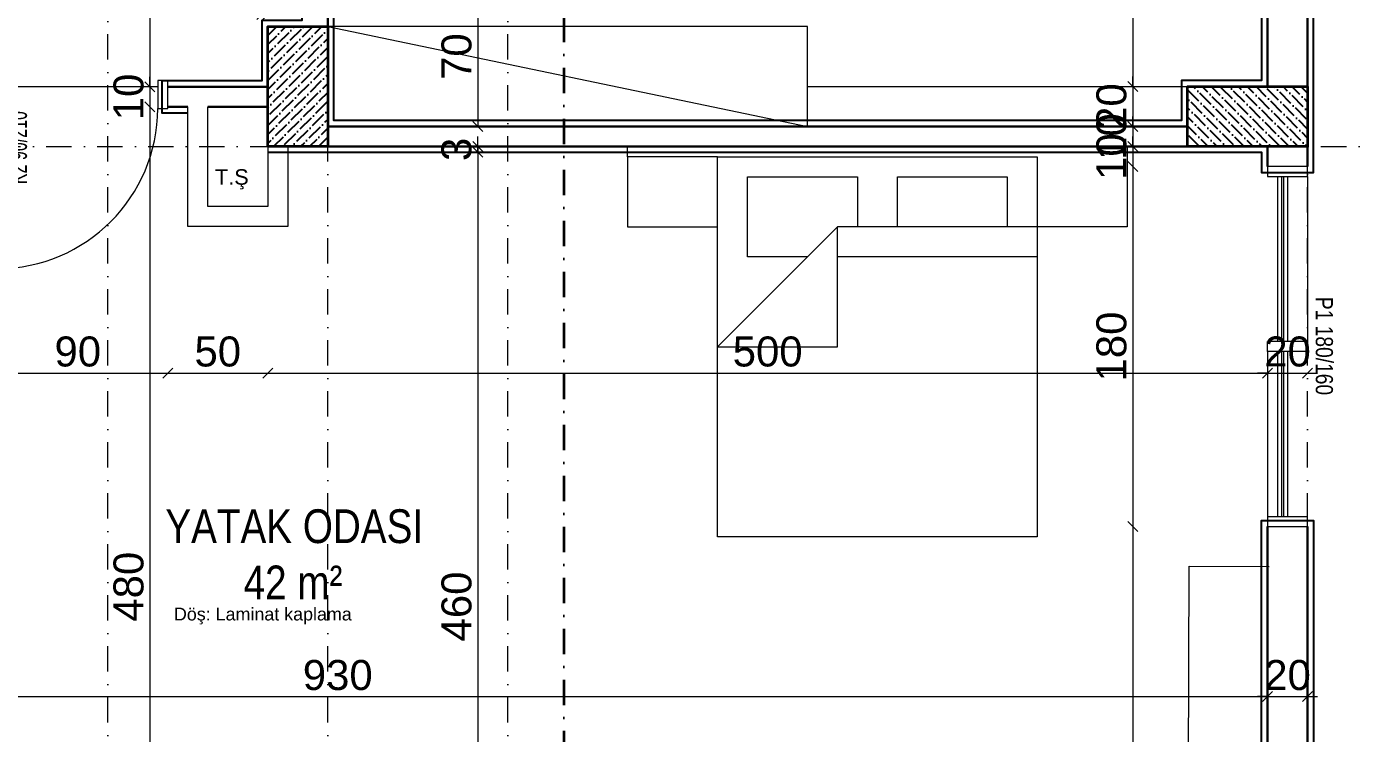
# Model space of a CAD drawing. Header units: millimetres. Extents: x 708 to 46452, y -4963 to 3960.
# Drawn here: x 13513 to 14177, y 2405 to 2758 of the extents above; entities that cross this region are included whole.
import ezdxf

# ---------------------------------------------------------------- set-up
doc = ezdxf.new("R2010")
doc.units = ezdxf.units.MM
for name, pattern in [('DASHDOT', [25.4, 12.7, -6.35, 0, -6.35]), ('DUZ', [0]), ('HIDDEN', [0.375, 0.25, -0.125])]:
    doc.linetypes.add(name, pattern=pattern)
for name, color, linetype, lineweight in [('00_DUVAR', 22, 'Continuous', 30), ('00_IC_OLCU', 139, 'Continuous', 20), ('00_KAPI', 53, 'Continuous', 13), ('00_KOLON', 2, 'Continuous', 35), ('00_PENCERE', 103, 'Continuous', 13), ('00_TEFRİŞ', 251, 'Continuous', 9), ('01- TEFRİŞ', 252, 'Continuous', 9), ('aks ve noktalılar', 129, 'DASHDOT', 13), ('kesit çizgisi', 4, 'DASHDOT', 35), ('TP-TEFRİŞ', 9, 'Continuous', 20), ('yYAZI', 221, 'Continuous', 30), ('ölçü yatay', 150, 'DUZ', 18)]:
    doc.layers.add(name, color=color, linetype=linetype, lineweight=lineweight)
for name, color, linetype in [('00_YAZI', 214, 'Continuous'), ('DUVARTARAMA', 7, 'Continuous'), ('PENCERE', 3, 'Continuous'), ('SIVA', 135, 'Continuous')]:
    doc.layers.add(name, color=color, linetype=linetype)
doc.styles.add('ARIAL2', font='arial.ttf', dxfattribs={"width": 0.8})
doc.styles.add('ARİAL NARROW', font='ARIALN.TTF', dxfattribs={"width": 0.8})
doc.styles.get("Standard").update_dxf_attribs({"font": 'arial.ttf'})
doc.dimstyles.new('ALP_OLCU', dxfattribs={"dimscale": 0, "dimtxt": 15, "dimasz": 5, "dimexe": 0.18, "dimexo": 0.06, "dimgap": 3, "dimtad": 1, "dimdec": 0, "dimrnd": 0.1, "dimzin": 9, "dimdsep": 46, "dimtxsty": 'Standard', "dimblk": 'OBLIQUE', "dimcen": 0, "dimse1": 1, "dimse2": 1, "dimclrd": 256, "dimclre": 256, "dimclrt": 53, "dimadec": 0, "dimazin": 0, "dimtfac": 1, "dimtdec": 0, "dimtix": 1, "dimtmove": 1, "dimatfit": 3, "dimldrblk": 'ARCHTICK', "dimfxl": 0.18, "dimtolj": 1, "dimlwd": -1, "dimarcsym": 0})

# ---------------------------------------------------------------- blocks, each defined once
blk = doc.blocks.new('Yatak Çift Kişilik DWG-flat-8')
at = {"layer": '00_TEFRİŞ'}
for p, q in [((-80, 5.08), (-80, 195.08)), ((-80, 195.08), (80, 195.08)), ((-80, 5.08), (-80, 195.08)), ((80, 195.08), (80, 5.08)), ((80, 195.08), (80, 5.08)), ((20, 40.08), (80, 100.08)), ((20, 100.08), (20, 40.08)), ((80, 100.08), (20, 100.08)), ((-80, 55.08), (20, 55.08)), ((35, 55.08), (65, 55.08)), ((65, 55.08), (65, 15.08)), ((-125, 40.08), (-80, 40.08)), ((-125, 5.08), (-125, 40.08)), ((-80, 40.08), (20, 40.08)), ((-65, 15.08), (-65, 40.08)), ((-10, 40.08), (-10, 15.08)), ((10, 15.08), (10, 40.08)), ((125, 40.08), (80, 40.08)), ((125, 5.08), (125, 40.08)), ((-10, 15.08), (-65, 15.08)), ((65, 15.08), (10, 15.08)), ((-125, 0), (-125, 5.08)), ((125, 0), (-125, 0)), ((80, 5.08), (-80, 5.08)), ((80, 5.08), (125, 5.08)), ((125, 5.08), (125, 0))]:
    blk.add_line(p, q, dxfattribs=at)
blk = doc.blocks.new('dfhaergtyjökl')
at = {"layer": '00_KAPI'}
for p, q in [((-11892.84, 6349.56, 0), (-11878.84, 6349.56, 0)), ((-11892.84, 6344.56, 0), (-11892.84, 6349.56, 0)), ((-11878.84, 6349.56, 0), (-11878.84, 6344.56, 0)), ((-11892.84, 6344.56, 0), (-11972.84, 6344.56, 0)), ((-11892.84, 6341.56, 0), (-11972.78, 6341.56, 0)), ((-11878.84, 6344.56, 0), (-11892.84, 6344.56, 0)), ((-11892.84, 6344.56, 0), (-11892.84, 6341.56, 0)), ((-11881.84, 6344.56, 0), (-11881.84, 6264.56, 0)), ((-11964.58, 6339.16, 0), (-11950.23, 6339.16, 0)), ((-11964.58, 6337.38, 0), (-11964.58, 6339.16, 0)), ((-11950.23, 6337.38, 0), (-11964.58, 6337.38, 0)), ((-11950.23, 6339.16, 0), (-11950.23, 6337.38, 0)), ((-11878.84, 6264.56, 0), (-11892.84, 6264.56, 0)), ((-11892.84, 6264.56, 0), (-11892.84, 6259.56, 0)), ((-11878.84, 6259.56, 0), (-11878.84, 6264.56, 0)), ((-11892.84, 6259.56, 0), (-11878.84, 6259.56, 0))]:
    blk.add_line(p, q, dxfattribs=at)
blk.add_circle((-11895.53, 6347.14), 2.48, dxfattribs=at)
blk.add_arc((-11892.54, 6344.93, 0), 80.37, 180.26157, 269.79129, dxfattribs=at)
at = {"layer": '00_KAPI', "width": 0.6}
blk.add_text('K2 90/210', height=9.562, dxfattribs=at).set_placement((-11930.64, 6330))
blk = doc.blocks.new('KOLON')
at = {"layer": 'DUVARTARAMA'}
h = blk.add_hatch(dxfattribs=at)
h.set_pattern_fill('ANSI36', color=8)
h.paths.add_polyline_path([(549.39, 3102.43), (579.39, 3102.43), (579.39, 3042.43), (549.39, 3042.43)])
at = {"layer": '00_KOLON'}
blk.add_lwpolyline([(549.39, 3102.43), (579.39, 3102.43), (579.39, 3042.43), (549.39, 3042.43), (549.39, 3102.43)], dxfattribs=at)
blk = doc.blocks.new('REGEG')
at = {"layer": 'aks ve noktalılar'}
for points in [[(2990.77, 1507.49), (2990.77, 3255.99)], [(3100.77, 1507.49), (3100.77, 3255.99)], [(3190.77, 1507.49), (3190.77, 3255.99)], [(3590.77, 1507.49), (3590.77, 3255.99)], [(2194.99, 2407.49), (3870.77, 2407.49)]]:
    blk.add_lwpolyline(points, dxfattribs=at)
at = {"layer": '00_KOLON'}
for p, rotation in [((3650.16, 5509.92), 180), ((6633.2, 1858.1), 90)]:
    blk.add_blockref('KOLON', p, dxfattribs=dict(at, rotation=rotation))
blk = doc.blocks.new('YHTYHYT')
at = {"layer": '00_PENCERE', "lineweight": 15}
for p, q in [((6940.02, -2497.96), (6940.02, -2502.96)), ((6960.02, -2497.96), (6940.02, -2497.96)), ((6960.02, -2585.46), (6960.02, -2497.96)), ((6960.02, -2502.96), (6940.02, -2502.96)), ((6950.02, -2585.46), (6950.02, -2502.96)), ((6952.02, -2585.46), (6952.02, -2502.96)), ((6953.02, -2585.46), (6953.02, -2502.96)), ((6955.02, -2585.46), (6955.02, -2502.96)), ((6940.02, -2672.96), (6940.02, -2585.46)), ((6940.02, -2585.46), (6960.02, -2585.46)), ((6940.02, -2590.46), (6960.02, -2590.46)), ((6950.02, -2672.96), (6950.02, -2590.46)), ((6952.02, -2672.96), (6952.02, -2590.46)), ((6953.02, -2672.96), (6953.02, -2590.46)), ((6955.02, -2672.96), (6955.02, -2590.46)), ((6960.02, -2585.46), (6960.02, -2590.46)), ((6960.02, -2672.96), (6940.02, -2672.96)), ((6940.02, -2672.96), (6940.02, -2677.96)), ((6940.02, -2677.96), (6960.02, -2677.96)), ((6960.02, -2677.96), (6960.02, -2672.96))]:
    blk.add_line(p, q, dxfattribs=at)
at = {"layer": '00_PENCERE', "insert": (6936.04, -2612.8), "char_height": 8.594, "width": 97.8459, "attachment_point": 7, "rotation": 90, "style": 'ARIAL2'}
blk.add_mtext('P1 180/160', dxfattribs=at)
blk = doc.blocks.new('rgeerge')
at = {"layer": 'kesit çizgisi', "lineweight": 35}
blk.add_line((-2172732.26, 772571.41), (-2172732.26, 770439.62), dxfattribs=at)
blk = doc.blocks.new('_Oblique')
at = {"color": 0, "linetype": 'ByBlock', "lineweight": -2}
blk.add_line((-0.5, -0.5), (0.5, 0.5), dxfattribs=at)
blk = doc.blocks.new('*D391')
at = {"layer": '00_IC_OLCU', "transparency": 16777216}
blk.add_line((14321.72, 2048.33), (14321.72, 2508.33), dxfattribs=at)
at = {"layer": 'Defpoints', "color": 0, "transparency": 16777216}
for p in [(14143.36, 2508.33), (14321.72, 2508.33), (13773.36, 2048.33)]:
    blk.add_point(p, dxfattribs=at)
at = {"layer": '00_IC_OLCU', "transparency": 16777216, "xscale": 5, "yscale": 5, "zscale": 5}
for p, rotation in [((14321.72, 2508.33), 90), ((14321.72, 2048.33), 270)]:
    blk.add_blockref('_Oblique', p, dxfattribs=dict(at, rotation=rotation))
at = {"layer": '00_IC_OLCU', "color": 53, "transparency": 16777216, "insert": (14311.06, 2278.33), "char_height": 15, "attachment_point": 5, "rotation": 90}
blk.add_mtext('\\A1;460', dxfattribs=at)
blk = doc.blocks.new('_ArchTick')
at = {"color": 0, "linetype": 'ByBlock', "const_width": 0.15}
blk.add_lwpolyline([(-0.5, -0.5), (0.5, 0.5)], dxfattribs=at)
blk = doc.blocks.new('*D392')
at = {"layer": '00_IC_OLCU', "transparency": 16777216}
blk.add_line((14321.72, 2508.33), (14321.72, 2688.33), dxfattribs=at)
at = {"layer": 'Defpoints', "color": 0, "transparency": 16777216}
for p in [(14153.36, 2688.33), (14321.72, 2688.33), (14143.36, 2508.33)]:
    blk.add_point(p, dxfattribs=at)
at = {"layer": '00_IC_OLCU', "transparency": 16777216, "xscale": 5, "yscale": 5, "zscale": 5}
for p, rotation in [((14321.72, 2688.33), 90), ((14321.72, 2508.33), 270)]:
    blk.add_blockref('_Oblique', p, dxfattribs=dict(at, rotation=rotation))
at = {"layer": '00_IC_OLCU', "color": 53, "transparency": 16777216, "insert": (14311.06, 2598.33), "char_height": 15, "attachment_point": 5, "rotation": 90}
blk.add_mtext('\\A1;180', dxfattribs=at)
blk = doc.blocks.new('*D393')
at = {"layer": '00_IC_OLCU', "transparency": 16777216}
blk.add_line((14321.72, 2688.33), (14321.72, 2968.33), dxfattribs=at)
at = {"layer": 'Defpoints', "color": 0, "transparency": 16777216}
for p in [(14143.36, 2968.33), (14321.72, 2968.33), (14153.36, 2688.33)]:
    blk.add_point(p, dxfattribs=at)
at = {"layer": '00_IC_OLCU', "transparency": 16777216, "xscale": 5, "yscale": 5, "zscale": 5}
for p, rotation in [((14321.72, 2968.33), 90), ((14321.72, 2688.33), 270)]:
    blk.add_blockref('_Oblique', p, dxfattribs=dict(at, rotation=rotation))
at = {"layer": '00_IC_OLCU', "color": 53, "transparency": 16777216, "insert": (14311.06, 2828.33), "char_height": 15, "attachment_point": 5, "rotation": 90}
blk.add_mtext('\\A1;280', dxfattribs=at)
blk = doc.blocks.new('*D432')
at = {"layer": '00_IC_OLCU', "transparency": 16777216}
blk.add_line((14066.01, 2968.33), (14066.01, 2728.33), dxfattribs=at)
at = {"layer": 'Defpoints', "color": 0, "transparency": 16777216}
for p in [(14143.36, 2968.33), (14066.01, 2728.33), (14093.36, 2728.33)]:
    blk.add_point(p, dxfattribs=at)
at = {"layer": '00_IC_OLCU', "transparency": 16777216, "xscale": 5, "yscale": 5, "zscale": 5}
for p, rotation in [((14066.01, 2968.33), 90), ((14066.01, 2728.33), 270)]:
    blk.add_blockref('_Oblique', p, dxfattribs=dict(at, rotation=rotation))
at = {"layer": '00_IC_OLCU', "color": 53, "transparency": 16777216, "insert": (14055.35, 2848.33), "char_height": 15, "attachment_point": 5, "rotation": 90}
blk.add_mtext('\\A1;240', dxfattribs=at)
blk = doc.blocks.new('*D433')
at = {"layer": '00_IC_OLCU', "transparency": 16777216}
for p, q in [((14066.01, 2728.33), (14066.01, 2733.33)), ((14066.01, 2728.33), (14066.01, 2708.33)), ((14066.01, 2708.33), (14066.01, 2703.33))]:
    blk.add_line(p, q, dxfattribs=at)
at = {"layer": 'Defpoints', "color": 0, "transparency": 16777216}
for p in [(14093.36, 2728.33), (14066.01, 2708.33), (14093.36, 2708.33)]:
    blk.add_point(p, dxfattribs=at)
at = {"layer": '00_IC_OLCU', "transparency": 16777216, "xscale": 5, "yscale": 5, "zscale": 5}
for p, rotation in [((14066.01, 2728.33), 270), ((14066.01, 2708.33), 90)]:
    blk.add_blockref('_Oblique', p, dxfattribs=dict(at, rotation=rotation))
at = {"layer": '00_IC_OLCU', "color": 53, "transparency": 16777216, "insert": (14055.35, 2718.33), "char_height": 15, "attachment_point": 5, "rotation": 90}
blk.add_mtext('\\A1;20', dxfattribs=at)
blk = doc.blocks.new('*D434')
at = {"layer": '00_IC_OLCU', "transparency": 16777216}
for p, q in [((14066.01, 2708.33), (14066.01, 2713.33)), ((14066.01, 2708.33), (14066.01, 2698.33)), ((14066.01, 2698.33), (14066.01, 2693.33))]:
    blk.add_line(p, q, dxfattribs=at)
at = {"layer": 'Defpoints', "color": 0, "transparency": 16777216}
for p in [(14093.36, 2708.33), (14066.01, 2698.33), (14093.36, 2698.33)]:
    blk.add_point(p, dxfattribs=at)
at = {"layer": '00_IC_OLCU', "transparency": 16777216, "xscale": 5, "yscale": 5, "zscale": 5}
for p, rotation in [((14066.01, 2708.33), 270), ((14066.01, 2698.33), 90)]:
    blk.add_blockref('_Oblique', p, dxfattribs=dict(at, rotation=rotation))
at = {"layer": '00_IC_OLCU', "color": 53, "transparency": 16777216, "insert": (14055.35, 2703.33), "char_height": 15, "attachment_point": 5, "rotation": 90}
blk.add_mtext('\\A1;10', dxfattribs=at)
blk = doc.blocks.new('*D435')
at = {"layer": '00_IC_OLCU', "transparency": 16777216}
for p, q in [((14066.01, 2698.33), (14066.01, 2703.33)), ((14066.01, 2698.33), (14066.01, 2688.33)), ((14066.01, 2688.33), (14066.01, 2683.33))]:
    blk.add_line(p, q, dxfattribs=at)
at = {"layer": 'Defpoints', "color": 0, "transparency": 16777216}
for p in [(14093.36, 2698.33), (14066.01, 2688.33), (14133.36, 2688.33)]:
    blk.add_point(p, dxfattribs=at)
at = {"layer": '00_IC_OLCU', "transparency": 16777216, "xscale": 5, "yscale": 5, "zscale": 5}
for p, rotation in [((14066.01, 2698.33), 270), ((14066.01, 2688.33), 90)]:
    blk.add_blockref('_Oblique', p, dxfattribs=dict(at, rotation=rotation))
at = {"layer": '00_IC_OLCU', "color": 53, "transparency": 16777216, "insert": (14055.35, 2693.33), "char_height": 15, "attachment_point": 5, "rotation": 90}
blk.add_mtext('\\A1;10', dxfattribs=at)
blk = doc.blocks.new('*D436')
at = {"layer": '00_IC_OLCU', "transparency": 16777216}
blk.add_line((14066.01, 2688.33), (14066.01, 2508.33), dxfattribs=at)
at = {"layer": 'Defpoints', "color": 0, "transparency": 16777216}
for p in [(14133.36, 2688.33), (14066.01, 2508.33), (14143.36, 2508.33)]:
    blk.add_point(p, dxfattribs=at)
at = {"layer": '00_IC_OLCU', "transparency": 16777216, "xscale": 5, "yscale": 5, "zscale": 5}
for p, rotation in [((14066.01, 2688.33), 90), ((14066.01, 2508.33), 270)]:
    blk.add_blockref('_Oblique', p, dxfattribs=dict(at, rotation=rotation))
at = {"layer": '00_IC_OLCU', "color": 53, "transparency": 16777216, "insert": (14055.35, 2598.33), "char_height": 15, "attachment_point": 5, "rotation": 90}
blk.add_mtext('\\A1;180', dxfattribs=at)
blk = doc.blocks.new('*D437')
at = {"layer": '00_IC_OLCU', "transparency": 16777216}
blk.add_line((14066.01, 2508.33), (14066.01, 2163.33), dxfattribs=at)
at = {"layer": 'Defpoints', "color": 0, "transparency": 16777216}
for p in [(14143.36, 2508.33), (14066.01, 2163.33), (14093.38, 2163.33)]:
    blk.add_point(p, dxfattribs=at)
at = {"layer": '00_IC_OLCU', "transparency": 16777216, "xscale": 5, "yscale": 5, "zscale": 5}
for p, rotation in [((14066.01, 2508.33), 90), ((14066.01, 2163.33), 270)]:
    blk.add_blockref('_Oblique', p, dxfattribs=dict(at, rotation=rotation))
at = {"layer": '00_IC_OLCU', "color": 53, "transparency": 16777216, "insert": (14055.35, 2335.83), "char_height": 15, "attachment_point": 5, "rotation": 90}
blk.add_mtext('\\A1;345', dxfattribs=at)
blk = doc.blocks.new('*D448')
at = {"layer": '00_IC_OLCU', "transparency": 16777216}
blk.add_line((13738.48, 2778.33), (13738.48, 2708.33), dxfattribs=at)
at = {"layer": 'Defpoints', "color": 0, "transparency": 16777216}
for p in [(13657.36, 2778.33, 0), (13663.36, 2708.33), (13738.48, 2708.33)]:
    blk.add_point(p, dxfattribs=at)
at = {"layer": '00_IC_OLCU', "transparency": 16777216, "xscale": 5, "yscale": 5, "zscale": 5}
for p, rotation in [((13738.48, 2778.33), 90), ((13738.48, 2708.33), 270)]:
    blk.add_blockref('_Oblique', p, dxfattribs=dict(at, rotation=rotation))
at = {"layer": '00_IC_OLCU', "color": 53, "transparency": 16777216, "insert": (13727.82, 2743.33), "char_height": 15, "attachment_point": 5, "rotation": 90}
blk.add_mtext('\\A1;70', dxfattribs=at)
blk = doc.blocks.new('*D449')
at = {"layer": '00_IC_OLCU', "transparency": 16777216}
for p, q in [((13738.48, 2698.33), (13738.48, 2703.33)), ((13738.48, 2695.48), (13738.48, 2698.33)), ((13738.48, 2695.48), (13738.48, 2690.48))]:
    blk.add_line(p, q, dxfattribs=at)
at = {"layer": 'Defpoints', "color": 0, "transparency": 16777216}
for p in [(13663.36, 2698.33), (13738.48, 2698.33), (13663.36, 2695.48, 0)]:
    blk.add_point(p, dxfattribs=at)
at = {"layer": '00_IC_OLCU', "transparency": 16777216, "xscale": 5, "yscale": 5, "zscale": 5}
for p, rotation in [((13738.48, 2698.33), 270), ((13738.48, 2695.48), 90)]:
    blk.add_blockref('_Oblique', p, dxfattribs=dict(at, rotation=rotation))
at = {"layer": '00_IC_OLCU', "color": 53, "transparency": 16777216, "insert": (13727.81, 2696.91), "char_height": 15, "attachment_point": 5, "rotation": 90}
blk.add_mtext('\\A1;3', dxfattribs=at)
blk = doc.blocks.new('*D450')
at = {"layer": '00_IC_OLCU', "transparency": 16777216}
blk.add_line((13738.48, 2698.33), (13738.48, 2238.33), dxfattribs=at)
at = {"layer": 'Defpoints', "color": 0, "transparency": 16777216}
for p in [(13663.36, 2698.33), (13738.48, 2238.33), (13753.36, 2238.33)]:
    blk.add_point(p, dxfattribs=at)
at = {"layer": '00_IC_OLCU', "transparency": 16777216, "xscale": 5, "yscale": 5, "zscale": 5}
for p, rotation in [((13738.48, 2698.33), 90), ((13738.48, 2238.33), 270)]:
    blk.add_blockref('_Oblique', p, dxfattribs=dict(at, rotation=rotation))
at = {"layer": '00_IC_OLCU', "color": 53, "transparency": 16777216, "insert": (13727.82, 2468.33), "char_height": 15, "attachment_point": 5, "rotation": 90}
blk.add_mtext('\\A1;460', dxfattribs=at)
blk = doc.blocks.new('*D457')
at = {"layer": '00_IC_OLCU', "transparency": 16777216}
blk.add_line((13574.45, 2878.33), (13574.45, 2728.14), dxfattribs=at)
at = {"layer": 'Defpoints', "color": 0, "transparency": 16777216}
for p in [(13553.36, 2878.33), (13574.45, 2728.14), (13583.36, 2728.14, 0)]:
    blk.add_point(p, dxfattribs=at)
at = {"layer": '00_IC_OLCU', "transparency": 16777216, "xscale": 5, "yscale": 5, "zscale": 5}
for p, rotation in [((13574.45, 2878.33), 90), ((13574.45, 2728.14), 270)]:
    blk.add_blockref('_Oblique', p, dxfattribs=dict(at, rotation=rotation))
at = {"layer": '00_IC_OLCU', "color": 53, "transparency": 16777216, "insert": (13563.79, 2803.23), "char_height": 15, "attachment_point": 5, "rotation": 90}
blk.add_mtext('\\A1;150', dxfattribs=at)
blk = doc.blocks.new('*D458')
at = {"layer": '00_IC_OLCU', "transparency": 16777216}
for p, q in [((13574.45, 2728.14), (13574.45, 2733.14)), ((13574.45, 2728.14), (13574.45, 2718.14)), ((13574.45, 2718.14), (13574.45, 2713.14))]:
    blk.add_line(p, q, dxfattribs=at)
at = {"layer": 'Defpoints', "color": 0, "transparency": 16777216}
for p in [(13583.36, 2728.14, 0), (13574.45, 2718.14), (13583.36, 2718.14, 0)]:
    blk.add_point(p, dxfattribs=at)
at = {"layer": '00_IC_OLCU', "transparency": 16777216, "xscale": 5, "yscale": 5, "zscale": 5}
for p, rotation in [((13574.45, 2728.14), 270), ((13574.45, 2718.14), 90)]:
    blk.add_blockref('_Oblique', p, dxfattribs=dict(at, rotation=rotation))
at = {"layer": '00_IC_OLCU', "color": 53, "transparency": 16777216, "insert": (13563.79, 2723.14), "char_height": 15, "attachment_point": 5, "rotation": 90}
blk.add_mtext('\\A1;10', dxfattribs=at)
blk = doc.blocks.new('*D459')
at = {"layer": '00_IC_OLCU', "transparency": 16777216}
blk.add_line((13574.45, 2718.14), (13574.45, 2238.33), dxfattribs=at)
at = {"layer": 'Defpoints', "color": 0, "transparency": 16777216}
for p in [(13583.36, 2718.14, 0), (13553.36, 2238.33), (13574.45, 2238.33)]:
    blk.add_point(p, dxfattribs=at)
at = {"layer": '00_IC_OLCU', "transparency": 16777216, "xscale": 5, "yscale": 5, "zscale": 5}
for p, rotation in [((13574.45, 2718.14), 90), ((13574.45, 2238.33), 270)]:
    blk.add_blockref('_Oblique', p, dxfattribs=dict(at, rotation=rotation))
at = {"layer": '00_IC_OLCU', "color": 53, "transparency": 16777216, "insert": (13563.79, 2478.23), "char_height": 15, "attachment_point": 5, "rotation": 90}
blk.add_mtext('\\A1;480', dxfattribs=at)
blk = doc.blocks.new('*D496')
at = {"layer": '00_IC_OLCU', "transparency": 16777216}
for p, q in [((13630.36, 2764.4), (13625.36, 2764.4)), ((13630.36, 2764.4), (13633.36, 2764.4)), ((13633.36, 2764.4), (13638.36, 2764.4))]:
    blk.add_line(p, q, dxfattribs=at)
at = {"layer": 'Defpoints', "color": 0, "transparency": 16777216}
for p in [(13633.36, 2764.4), (13633.36, 2758.33), (13630.36, 2746.23, 0)]:
    blk.add_point(p, dxfattribs=at)
at = {"layer": '00_IC_OLCU', "transparency": 16777216, "xscale": 5, "yscale": 5, "zscale": 5}
blk.add_blockref('_Oblique', (13630.36, 2764.4), dxfattribs=at)
at = {"layer": '00_IC_OLCU', "transparency": 16777216, "xscale": 5, "yscale": 5, "zscale": 5, "rotation": 180}
blk.add_blockref('_Oblique', (13633.36, 2764.4), dxfattribs=at)
at = {"layer": '00_IC_OLCU', "color": 53, "transparency": 16777216, "insert": (13631.86, 2775.06), "char_height": 15, "attachment_point": 5}
blk.add_mtext('\\A1;3', dxfattribs=at)
blk = doc.blocks.new('*D499')
at = {"layer": '00_IC_OLCU', "transparency": 16777216}
blk.add_line((13663.36, 2775.97), (14093.36, 2775.97), dxfattribs=at)
at = {"layer": 'Defpoints', "color": 0, "transparency": 16777216}
for p in [(14093.36, 2775.97), (13663.36, 2758.33), (14093.36, 2728.33)]:
    blk.add_point(p, dxfattribs=at)
at = {"layer": '00_IC_OLCU', "transparency": 16777216, "xscale": 5, "yscale": 5, "zscale": 5, "rotation": 180}
blk.add_blockref('_Oblique', (13663.36, 2775.97), dxfattribs=at)
at = {"layer": '00_IC_OLCU', "transparency": 16777216, "xscale": 5, "yscale": 5, "zscale": 5}
blk.add_blockref('_Oblique', (14093.36, 2775.97), dxfattribs=at)
at = {"layer": '00_IC_OLCU', "color": 53, "transparency": 16777216, "insert": (13878.36, 2786.63), "char_height": 15, "attachment_point": 5}
blk.add_mtext('\\A1;430', dxfattribs=at)
blk = doc.blocks.new('*D500')
at = {"layer": '00_IC_OLCU', "transparency": 16777216}
for p, q in [((14133.36, 2775.97), (14128.36, 2775.97)), ((14133.36, 2775.97), (14153.36, 2775.97)), ((14153.36, 2775.97), (14158.36, 2775.97))]:
    blk.add_line(p, q, dxfattribs=at)
at = {"layer": 'Defpoints', "color": 0, "transparency": 16777216}
for p in [(14153.36, 2775.97), (14153.36, 2775.97), (14133.36, 2728.33)]:
    blk.add_point(p, dxfattribs=at)
at = {"layer": '00_IC_OLCU', "transparency": 16777216, "xscale": 5, "yscale": 5, "zscale": 5}
blk.add_blockref('_Oblique', (14133.36, 2775.97), dxfattribs=at)
at = {"layer": '00_IC_OLCU', "transparency": 16777216, "xscale": 5, "yscale": 5, "zscale": 5, "rotation": 180}
blk.add_blockref('_Oblique', (14153.36, 2775.97), dxfattribs=at)
at = {"layer": '00_IC_OLCU', "color": 53, "transparency": 16777216, "insert": (14143.36, 2786.63), "char_height": 15, "attachment_point": 5}
blk.add_mtext('\\A1;20', dxfattribs=at)
blk = doc.blocks.new('*D501')
at = {"layer": '00_IC_OLCU', "transparency": 16777216}
blk.add_line((14093.36, 2775.97), (14133.36, 2775.97), dxfattribs=at)
at = {"layer": 'Defpoints', "color": 0, "transparency": 16777216}
for p in [(14133.36, 2775.97), (14093.36, 2728.33), (14133.36, 2728.33)]:
    blk.add_point(p, dxfattribs=at)
at = {"layer": '00_IC_OLCU', "transparency": 16777216, "xscale": 5, "yscale": 5, "zscale": 5, "rotation": 180}
blk.add_blockref('_Oblique', (14093.36, 2775.97), dxfattribs=at)
at = {"layer": '00_IC_OLCU', "transparency": 16777216, "xscale": 5, "yscale": 5, "zscale": 5}
blk.add_blockref('_Oblique', (14133.36, 2775.97), dxfattribs=at)
at = {"layer": '00_IC_OLCU', "color": 53, "transparency": 16777216, "insert": (14113.36, 2786.63), "char_height": 15, "attachment_point": 5}
blk.add_mtext('\\A1;40', dxfattribs=at)
blk = doc.blocks.new('*D506')
at = {"layer": '00_IC_OLCU', "transparency": 16777216}
blk.add_line((13493.36, 2585.1), (13583.36, 2585.1), dxfattribs=at)
at = {"layer": 'Defpoints', "color": 0, "transparency": 16777216}
for p in [(13493.36, 2724.33, 0), (13583.36, 2724.33, 0), (13583.36, 2585.1)]:
    blk.add_point(p, dxfattribs=at)
at = {"layer": '00_IC_OLCU', "transparency": 16777216, "xscale": 5, "yscale": 5, "zscale": 5, "rotation": 180}
blk.add_blockref('_Oblique', (13493.36, 2585.1), dxfattribs=at)
at = {"layer": '00_IC_OLCU', "transparency": 16777216, "xscale": 5, "yscale": 5, "zscale": 5}
blk.add_blockref('_Oblique', (13583.36, 2585.1), dxfattribs=at)
at = {"layer": '00_IC_OLCU', "color": 53, "transparency": 16777216, "insert": (13538.36, 2595.76), "char_height": 15, "attachment_point": 5}
blk.add_mtext('\\A1;90', dxfattribs=at)
blk = doc.blocks.new('*D507')
at = {"layer": '00_IC_OLCU', "transparency": 16777216}
blk.add_line((13583.36, 2585.1), (13633.36, 2585.1), dxfattribs=at)
at = {"layer": 'Defpoints', "color": 0, "transparency": 16777216}
for p in [(13583.36, 2724.33, 0), (13633.36, 2698.33), (13633.36, 2585.1)]:
    blk.add_point(p, dxfattribs=at)
at = {"layer": '00_IC_OLCU', "transparency": 16777216, "xscale": 5, "yscale": 5, "zscale": 5, "rotation": 180}
blk.add_blockref('_Oblique', (13583.36, 2585.1), dxfattribs=at)
at = {"layer": '00_IC_OLCU', "transparency": 16777216, "xscale": 5, "yscale": 5, "zscale": 5}
blk.add_blockref('_Oblique', (13633.36, 2585.1), dxfattribs=at)
at = {"layer": '00_IC_OLCU', "color": 53, "transparency": 16777216, "insert": (13608.36, 2595.76), "char_height": 15, "attachment_point": 5}
blk.add_mtext('\\A1;50', dxfattribs=at)
blk = doc.blocks.new('*D508')
at = {"layer": '00_IC_OLCU', "transparency": 16777216}
blk.add_line((13633.36, 2585.1), (14133.36, 2585.1), dxfattribs=at)
at = {"layer": 'Defpoints', "color": 0, "transparency": 16777216}
for p in [(13633.36, 2698.33), (14133.36, 2698.33), (14133.36, 2585.1)]:
    blk.add_point(p, dxfattribs=at)
at = {"layer": '00_IC_OLCU', "transparency": 16777216, "xscale": 5, "yscale": 5, "zscale": 5, "rotation": 180}
blk.add_blockref('_Oblique', (13633.36, 2585.1), dxfattribs=at)
at = {"layer": '00_IC_OLCU', "transparency": 16777216, "xscale": 5, "yscale": 5, "zscale": 5}
blk.add_blockref('_Oblique', (14133.36, 2585.1), dxfattribs=at)
at = {"layer": '00_IC_OLCU', "color": 53, "transparency": 16777216, "insert": (13883.36, 2595.76), "char_height": 15, "attachment_point": 5}
blk.add_mtext('\\A1;500', dxfattribs=at)
blk = doc.blocks.new('*D509')
at = {"layer": '00_IC_OLCU', "transparency": 16777216}
for p, q in [((14133.36, 2585.1), (14128.36, 2585.1)), ((14133.36, 2585.1), (14153.36, 2585.1)), ((14153.36, 2585.1), (14158.36, 2585.1))]:
    blk.add_line(p, q, dxfattribs=at)
at = {"layer": 'Defpoints', "color": 0, "transparency": 16777216}
for p in [(14133.36, 2698.33), (14153.36, 2698.33), (14153.36, 2585.1)]:
    blk.add_point(p, dxfattribs=at)
at = {"layer": '00_IC_OLCU', "transparency": 16777216, "xscale": 5, "yscale": 5, "zscale": 5}
blk.add_blockref('_Oblique', (14133.36, 2585.1), dxfattribs=at)
at = {"layer": '00_IC_OLCU', "transparency": 16777216, "xscale": 5, "yscale": 5, "zscale": 5, "rotation": 180}
blk.add_blockref('_Oblique', (14153.36, 2585.1), dxfattribs=at)
at = {"layer": '00_IC_OLCU', "color": 53, "transparency": 16777216, "insert": (14143.36, 2595.76), "char_height": 15, "attachment_point": 5}
blk.add_mtext('\\A1;20', dxfattribs=at)
blk = doc.blocks.new('*D513')
at = {"layer": '00_IC_OLCU', "transparency": 16777216}
blk.add_line((13203.36, 2423.31), (14133.36, 2423.31), dxfattribs=at)
at = {"layer": 'Defpoints', "color": 0, "transparency": 16777216}
for p in [(13203.36, 2420.1), (14133.36, 2423.31), (14133.36, 2420.1)]:
    blk.add_point(p, dxfattribs=at)
at = {"layer": '00_IC_OLCU', "transparency": 16777216, "xscale": 5, "yscale": 5, "zscale": 5, "rotation": 180}
blk.add_blockref('_Oblique', (13203.36, 2423.31), dxfattribs=at)
at = {"layer": '00_IC_OLCU', "transparency": 16777216, "xscale": 5, "yscale": 5, "zscale": 5}
blk.add_blockref('_Oblique', (14133.36, 2423.31), dxfattribs=at)
at = {"layer": '00_IC_OLCU', "color": 53, "transparency": 16777216, "insert": (13668.36, 2433.98), "char_height": 15, "attachment_point": 5}
blk.add_mtext('\\A1;930', dxfattribs=at)
blk = doc.blocks.new('*D514')
at = {"layer": '00_IC_OLCU', "transparency": 16777216}
for p, q in [((14133.36, 2423.31), (14128.36, 2423.31)), ((14133.36, 2423.31), (14153.36, 2423.31)), ((14153.36, 2423.31), (14158.36, 2423.31))]:
    blk.add_line(p, q, dxfattribs=at)
at = {"layer": 'Defpoints', "color": 0, "transparency": 16777216}
for p in [(14133.36, 2420.1), (14153.36, 2423.31), (14153.36, 2420.1)]:
    blk.add_point(p, dxfattribs=at)
at = {"layer": '00_IC_OLCU', "transparency": 16777216, "xscale": 5, "yscale": 5, "zscale": 5}
blk.add_blockref('_Oblique', (14133.36, 2423.31), dxfattribs=at)
at = {"layer": '00_IC_OLCU', "transparency": 16777216, "xscale": 5, "yscale": 5, "zscale": 5, "rotation": 180}
blk.add_blockref('_Oblique', (14153.36, 2423.31), dxfattribs=at)
at = {"layer": '00_IC_OLCU', "color": 53, "transparency": 16777216, "insert": (14143.36, 2433.97), "char_height": 15, "attachment_point": 5}
blk.add_mtext('\\A1;20', dxfattribs=at)
blk = doc.blocks.new('FWEFWFE')
at = {"layer": '00_IC_OLCU'}
for base, p1, p2, picture, middle in [((14066.01, 2728.33), (14143.36, 2968.33), (14093.36, 2728.33), '*D432', (14055.35, 2848.33)), ((14321.72, 2968.33), (14153.36, 2688.33), (14143.36, 2968.33), '*D393', (14311.06, 2828.33)), ((13574.45, 2728.14), (13553.36, 2878.33), (13583.36, 2728.14, 0), '*D457', (13563.79, 2803.23)), ((13738.48, 2708.33), (13657.36, 2778.33, 0), (13663.36, 2708.33), '*D448', (13727.82, 2743.33)), ((13574.45, 2718.14), (13583.36, 2728.14, 0), (13583.36, 2718.14, 0), '*D458', (13563.79, 2723.14)), ((14066.01, 2708.33), (14093.36, 2728.33), (14093.36, 2708.33), '*D433', (14055.35, 2718.33)), ((13574.45, 2238.33), (13583.36, 2718.14, 0), (13553.36, 2238.33), '*D459', (13563.79, 2478.23)), ((14066.01, 2698.33), (14093.36, 2708.33), (14093.36, 2698.33), '*D434', (14055.35, 2703.33)), ((13738.48, 2698.33), (13663.36, 2695.48, 0), (13663.36, 2698.33), '*D449', (13727.81, 2696.91)), ((13738.48, 2238.33), (13663.36, 2698.33), (13753.36, 2238.33), '*D450', (13727.82, 2468.33)), ((14066.01, 2688.33), (14093.36, 2698.33), (14133.36, 2688.33), '*D435', (14055.35, 2693.33)), ((14066.01, 2508.33), (14133.36, 2688.33), (14143.36, 2508.33), '*D436', (14055.35, 2598.33)), ((14321.72, 2688.33), (14143.36, 2508.33), (14153.36, 2688.33), '*D392', (14311.06, 2598.33)), ((14321.72, 2508.33), (13773.36, 2048.33), (14143.36, 2508.33), '*D391', (14311.06, 2278.33)), ((14066.01, 2163.33), (14143.36, 2508.33), (14093.38, 2163.33), '*D437', (14055.35, 2335.83))]:
    dim = blk.add_linear_dim(base=base, p1=p1, p2=p2, angle=90, dimstyle='ALP_OLCU', override={"dimscale": 1}, dxfattribs=at)
    dim.commit()
    dim.dimension.update_dxf_attribs({"geometry": picture, "text_midpoint": middle})
for base, p1, p2, picture, middle in [((14093.36, 2775.97), (13663.36, 2758.33), (14093.36, 2728.33), '*D499', (13878.36, 2786.63)), ((14133.36, 2775.97), (14093.36, 2728.33), (14133.36, 2728.33), '*D501', (14113.36, 2786.63)), ((14153.36, 2775.97), (14133.36, 2728.33), (14153.36, 2775.97), '*D500', (14143.36, 2786.63)), ((13633.36, 2764.4), (13630.36, 2746.23, 0), (13633.36, 2758.33), '*D496', (13631.86, 2775.06)), ((13583.36, 2585.1), (13493.36, 2724.33, 0), (13583.36, 2724.33, 0), '*D506', (13538.36, 2595.76)), ((13633.36, 2585.1), (13583.36, 2724.33, 0), (13633.36, 2698.33), '*D507', (13608.36, 2595.76)), ((14133.36, 2585.1), (13633.36, 2698.33), (14133.36, 2698.33), '*D508', (13883.36, 2595.76)), ((14153.36, 2585.1), (14133.36, 2698.33), (14153.36, 2698.33), '*D509', (14143.36, 2595.76)), ((14133.36, 2423.31), (13203.36, 2420.1), (14133.36, 2420.1), '*D513', (13668.36, 2433.98)), ((14153.36, 2423.31), (14133.36, 2420.1), (14153.36, 2420.1), '*D514', (14143.36, 2433.97))]:
    dim = blk.add_linear_dim(base=base, p1=p1, p2=p2, dimstyle='ALP_OLCU', override={"dimscale": 1}, dxfattribs=at)
    dim.commit()
    dim.dimension.update_dxf_attribs({"geometry": picture, "text_midpoint": middle})

msp = doc.modelspace()

# ---------------------------------------------------------------- linework, layer by layer
at = {"layer": '00_DUVAR'}
for p, q in [((14133.364, 2848.33), (14133.364, 2728.33)), ((13663.364, 2778.33), (13663.364, 2748.33)), ((14133.364, 2698.33), (14133.364, 2693.33)), ((14133.364, 2698.33), (14133.364, 2688.33)), ((14133.364, 2508.33), (14133.364, 2163.33))]:
    msp.add_line(p, q, dxfattribs=at)
for points in [[(14153.364, 2968.33), (14153.364, 2688.33)], [(13633.364, 2728.138), (13583.364, 2728.138)], [(14093.364, 2728.33), (14093.364, 2708.33)], [(13583.364, 2718.138), (13593.364, 2718.138)], [(13603.364, 2718.138), (13633.364, 2718.138)], [(13663.364, 2708.33), (14093.364, 2708.33)], [(13663.364, 2698.33), (14133.364, 2698.33)], [(14153.364, 2508.33), (14153.364, 2133.33)]]:
    msp.add_lwpolyline(points, dxfattribs=at)
at = {"layer": '01- TEFRİŞ'}
for points in [[(13903.364, 2708.33), (13903.364, 2758.33), (13663.364, 2758.33), (13663.364, 2748.33)], [(13663.364, 2758.33), (13903.364, 2708.33)], [(13903.364, 2728.33), (14093.364, 2728.33)], [(14093.696, 2337.004), (14094.086, 2488.432), (14134.086, 2488.329)]]:
    msp.add_lwpolyline(points, dxfattribs=at)
at = {"layer": 'SIVA', "elevation": 0}
msp.add_lwpolyline([(13633.364, 2695.483), (14130.364, 2695.483), (14130.364, 2685.33), (14156.364, 2685.33), (14156.364, 2971.33), (14130.364, 2971.33), (14130.364, 2731.33), (14090.364, 2731.33), (14090.364, 2711.33), (13666.364, 2711.33), (13666.364, 2781.33), (13650.364, 2781.33), (13650.364, 2761.33), (13630.364, 2761.33), (13630.364, 2731.138), (13580.364, 2731.138), (13580.364, 2715.138), (13593.364, 2715.138)], dxfattribs=at)
at = {"layer": 'SIVA'}
msp.add_lwpolyline([(14082.907, 2156.336), (14090.37, 2156.303), (14090.388, 2166.33), (14130.364, 2166.33), (14130.364, 2511.33), (14156.364, 2511.33), (14156.364, 2130.33), (14082.859, 2130.33)], close=True, dxfattribs=at)
at = {"layer": 'ölçü yatay'}
for p, q in [((13593.364, 2658.33), (13593.364, 2718.138)), ((13603.364, 2668.33), (13603.364, 2718.138)), ((13633.364, 2698.33), (13633.364, 2668.33)), ((13643.364, 2698.33), (13643.364, 2658.33)), ((13633.364, 2668.33), (13603.364, 2668.33)), ((13643.364, 2658.33), (13593.364, 2658.33))]:
    msp.add_line(p, q, dxfattribs=at)

# ---------------------------------------------------------------- block references
at = {"linetype": 'HIDDEN'}
msp.add_blockref('rgeerge', (2186513.658, -768813.682), dxfattribs=at)
at = {"layer": '00_IC_OLCU'}
msp.add_blockref('REGEG', (10562.591, 290.837), dxfattribs=at)
at = {"layer": '00_KAPI', "rotation": 90.00000000000001}
msp.add_blockref('dfhaergtyjökl', (19842.926, 14610.166, 0), dxfattribs=at)
at = {"layer": 'PENCERE', "rotation": 180}
msp.add_blockref('YHTYHYT', (21093.382, 10.374), dxfattribs=at)
at = {"layer": 'TP-TEFRİŞ', "rotation": 180}
msp.add_blockref('Yatak Çift Kişilik DWG-flat-8', (13938.217, 2698.33), dxfattribs=at)
at = {"layer": 'ölçü yatay'}
msp.add_blockref('FWEFWFE', (0, 0), dxfattribs=at)

# ---------------------------------------------------------------- texts
at = {"layer": '00_YAZI', "insert": (13603.941, 2687.009), "char_height": 7.7583, "attachment_point": 1}
msp.add_mtext_dynamic_manual_height_columns(' T.Ş', width=707.76621, gutter_width=7.758, heights=[0], dxfattribs=at)
at = {"layer": '00_YAZI', "insert": (13494.192, 2471.928), "char_height": 16.875, "width": 303.06029, "attachment_point": 7, "style": 'ARİAL NARROW'}
msp.add_mtext('\\pi87.95537;{\\W1;YATAK ODASI\\P\\pi127.09248;42 m²}', dxfattribs=at)
at = {"layer": 'yYAZI'}
msp.add_text('Döş: Laminat kaplama', height=6.4, dxfattribs=at).set_placement((13586.432, 2461.356))

doc.saveas('drawing.dxf')
